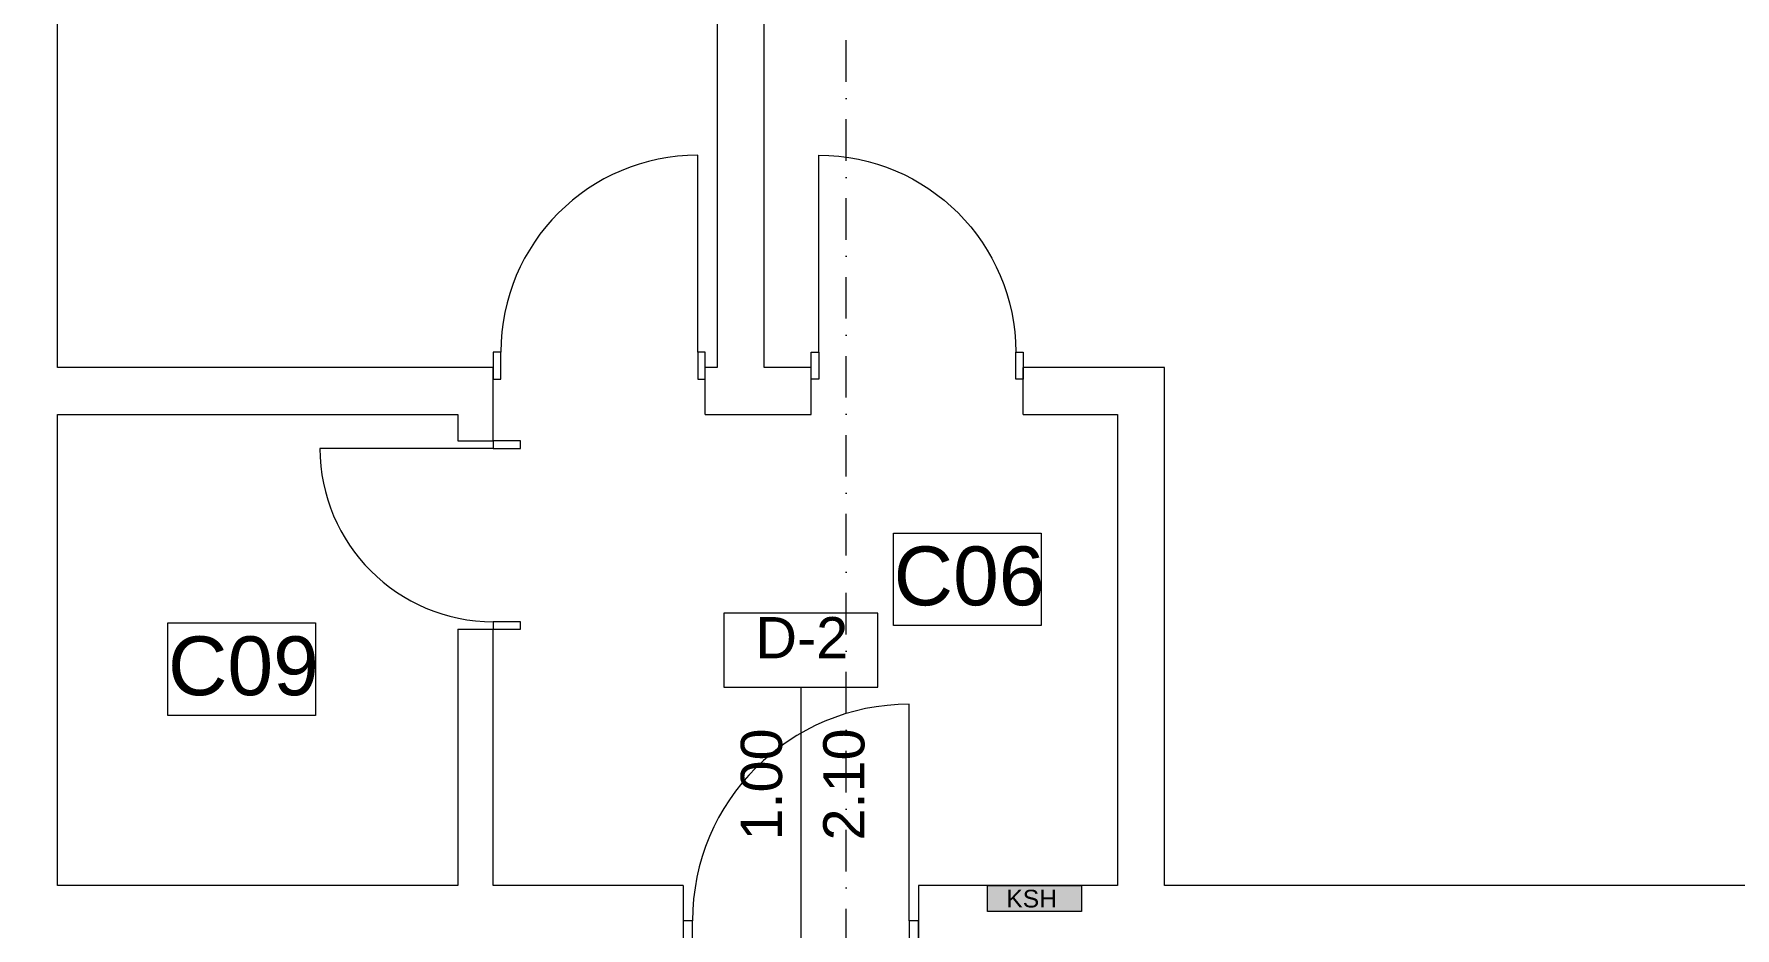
# Model space of a CAD drawing. Header units: feet. Extents: x 2566339 to 2624673, y -124111 to -81443.
# Drawn here: x 2584432 to 2591654, y -99939 to -96144 of the extents above; entities that cross this region are included whole.
import ezdxf
from ezdxf.enums import TextEntityAlignment as Align

# ---------------------------------------------------------------- set-up
doc = ezdxf.new("R2010")
doc.units = ezdxf.units.FT
doc.header["$MEASUREMENT"] = 0
doc.linetypes.add('Dot & Dashed', pattern=[335.138881, 176.388884, -88.194442, 0, -70.555556])
for name, color, linetype, lineweight in [('ARCHICAD Door Markers_Pen_No__60', 230, 'Continuous', 5), ('ARCHICAD Doors_Pen_No__1', 7, 'Continuous', 5), ('ARCHICAD Doors_Pen_No__60', 230, 'Continuous', 5), ('Exterior walls_Pen_No__1', 7, 'Continuous', 5), ('Exterior walls_Pen_No__20', 1, 'Continuous', 5), ('Text blocks_Pen_No__1', 7, 'Continuous', 5), ('Text blocks_Pen_No__2', 8, 'Continuous', 5)]:
    doc.layers.add(name, color=color, linetype=linetype, lineweight=lineweight)
doc.layers.add('Exterior walls', color=7, linetype='Continuous')
doc.layers.add('Exterior walls_Pen_No__65', color=7, linetype='Continuous', lineweight=5, true_color=0x80c2ff)
doc.styles.add('GENERATED_STYLE_1', font='arial.ttf')

# ---------------------------------------------------------------- blocks, each defined once
blk = doc.blocks.new('Storefront with Transom 22_4')
at = {"layer": 'ARCHICAD Doors_Pen_No__60', "color": 230, "linetype": 'Continuous', "lineweight": 5}
for p, q in [((460, 0), (460, 920)), ((-500, 150), (-500, 0)), ((500, 150), (500, 0)), ((-500, 0), (-500, -80)), ((-460, 0), (-500, 0)), ((-500, 0), (-500, -80)), ((-500, 0), (-500, -80)), ((-460, -80), (-460, 0)), ((460, 0), (460, -80)), ((500, 0), (460, 0)), ((500, -80), (500, 0)), ((500, 0), (500, -80)), ((500, 0), (500, -80)), ((-500, -80), (-460, -80)), ((-500, -80), (-500, -100)), ((460, -80), (500, -80)), ((500, -80), (500, -100))]:
    blk.add_line(p, q, dxfattribs=at)
blk.add_arc((460, 0), 920, 90, 180, dxfattribs=at)
blk = doc.blocks.new('D Marker 22_2')
at = {"layer": 'ARCHICAD Door Markers_Pen_No__60', "color": 230, "linetype": 'Continuous', "lineweight": 5}
for p, q in [((0, -1092.9), (0, 300)), ((-327.2, -1092.9), (-327.2, -1407.1)), ((327.2, -1092.9), (-327.2, -1092.9)), ((327.2, -1407.1), (327.2, -1092.9)), ((-327.2, -1407.1), (327.2, -1407.1))]:
    blk.add_line(p, q, dxfattribs=at)
at = {"layer": 'ARCHICAD Door Markers_Pen_No__60', "color": 230, "lineweight": 5, "style": 'GENERATED_STYLE_1'}
for tag, rotation, p in [('AC_MarkerText_3', 270, (-322.5, -327.3)), ('A', 270, (27.5, -327.3)), ('AC_MarkerText_1', 180, (192.8, -1042.5))]:
    blk.add_attdef(tag, text='', height=175, rotation=rotation, dxfattribs=at).set_placement(p, align=Align.BOTTOM_LEFT)
blk = doc.blocks.new('Wall_35', base_point=(2595132.3, -100009.2))
at = {"layer": 'Exterior walls_Pen_No__1', "color": 7, "linetype": 'Continuous', "lineweight": 5}
for p, q in [((2587188.1, -99759.2), (2587188.1, -99909.2)), ((2588188.1, -99759.2), (2588188.1, -99909.2)), ((2587188.1, -99909.2), (2587188.1, -99989.2)), ((2588188.1, -99909.2), (2588188.1, -99989.2))]:
    blk.add_line(p, q, dxfattribs=at)
at = {"layer": 'Exterior walls_Pen_No__1', "color": 7, "linetype": 'Continuous', "lineweight": 5, "flags": 128}
for points in [[(2586232.3, -99759.2), (2584532.3, -99759.2)], [(2587188.1, -99759.2), (2586382.3, -99759.2)], [(2589032.3, -99759.2), (2588188.1, -99759.2)], [(2591832.3, -99759.2), (2589232.3, -99759.2)]]:
    blk.add_lwpolyline(points, dxfattribs=at)
at = {"layer": 'ARCHICAD Door Markers_Pen_No__60', "color": 230, "linetype": 'Continuous', "lineweight": 5}
ref = blk.add_blockref('D Marker 22_2', (2587688.1, -100009.2), dxfattribs=dict(at, rotation=180))
ref.add_attrib('A', '1.00', dxfattribs={"color": 230, "lineweight": 5, "height": 175, "rotation": 90, "style": 'GENERATED_STYLE_1'}).set_placement((2587660.6, -99567.7), align=Align.BOTTOM_LEFT)
ref.add_attrib('AC_MarkerText_1', 'D-2', dxfattribs={"color": 230, "lineweight": 5, "height": 175, "rotation": 360, "style": 'GENERATED_STYLE_1'}).set_placement((2587495.3, -98846.7), align=Align.BOTTOM_LEFT)
ref.add_attrib('AC_MarkerText_3', '2.10', dxfattribs={"color": 230, "lineweight": 5, "height": 175, "rotation": 90, "style": 'GENERATED_STYLE_1'}).set_placement((2588010.6, -99567.7), align=Align.BOTTOM_LEFT)
at = {"layer": 'ARCHICAD Doors_Pen_No__60', "color": 230, "linetype": 'Continuous', "lineweight": 5, "zscale": 1000}
blk.add_blockref('Storefront with Transom 22_4', (2587688.1, -99909.2), dxfattribs=at)
blk = doc.blocks.new('Wall_38', base_point=(2584532.3, -100009.2))
at = {"layer": 'Exterior walls_Pen_No__1', "color": 7, "linetype": 'Continuous', "lineweight": 5, "flags": 128}
for points in [[(2584332.3, -93559.2), (2584332.3, -97559.2)], [(2584532.3, -97559.2), (2584532.3, -93559.2)], [(2584332.3, -97759.2), (2584332.3, -99759.2)], [(2584532.3, -99759.2), (2584532.3, -97759.2)]]:
    blk.add_lwpolyline(points, dxfattribs=at)
blk = doc.blocks.new('Entrance Door 22_3')
at = {"layer": 'ARCHICAD Doors_Pen_No__1', "color": 7, "linetype": 'Continuous', "lineweight": 5}
for p, q in [((418, 0), (418, 836)), ((-418, 0), (-450, 0)), ((-450, 0), (-450, -115)), ((-418, -115), (-418, 0)), ((450, 0), (418, 0)), ((418, 0), (418, -115)), ((450, -115), (450, 0)), ((-450, -115), (-450, -65)), ((-450, -115), (-450, -65)), ((450, -115), (450, -65)), ((450, -115), (450, -65)), ((-450, -115), (-418, -115)), ((-450, -265), (-450, -115)), ((418, -115), (450, -115)), ((450, -265), (450, -115))]:
    blk.add_line(p, q, dxfattribs=at)
blk.add_arc((418, 0), 836, 90, 180, dxfattribs=at)
blk = doc.blocks.new('Wall_39', base_point=(2584532.3, -97759.2))
at = {"layer": 'Exterior walls_Pen_No__1', "color": 7, "linetype": 'Continuous', "lineweight": 5}
for p, q in [((2586382.3, -97609.2), (2586382.3, -97559.2)), ((2587282.3, -97609.2), (2587282.3, -97559.2)), ((2587732.3, -97609.2), (2587732.3, -97559.2)), ((2588632.3, -97609.2), (2588632.3, -97559.2)), ((2586382.3, -97759.2), (2586382.3, -97609.2)), ((2587282.3, -97759.2), (2587282.3, -97609.2)), ((2587732.3, -97759.2), (2587732.3, -97609.2)), ((2588632.3, -97759.2), (2588632.3, -97609.2))]:
    blk.add_line(p, q, dxfattribs=at)
at = {"layer": 'Exterior walls_Pen_No__1', "color": 7, "linetype": 'Continuous', "lineweight": 5, "flags": 128}
for points in [[(2586382.3, -97559.2), (2584532.3, -97559.2)], [(2587332.3, -97559.2), (2587282.3, -97559.2)], [(2587732.3, -97559.2), (2587532.3, -97559.2)], [(2589232.3, -97559.2), (2588632.3, -97559.2)], [(2584532.3, -97759.2), (2586232.3, -97759.2)], [(2587282.3, -97759.2), (2587732.3, -97759.2)], [(2588632.3, -97759.2), (2589032.3, -97759.2)]]:
    blk.add_lwpolyline(points, dxfattribs=at)
at = {"layer": 'ARCHICAD Doors_Pen_No__1', "color": 7, "linetype": 'Continuous', "lineweight": 5, "zscale": 1000}
blk.add_blockref('Entrance Door 22_3', (2586832.3, -97494.2), dxfattribs=at)
at = {"layer": 'ARCHICAD Doors_Pen_No__1', "color": 7, "linetype": 'Continuous', "lineweight": 5, "xscale": -1, "zscale": 1000}
blk.add_blockref('Entrance Door 22_3', (2588182.3, -97494.2), dxfattribs=at)
blk = doc.blocks.new('Wall_40', base_point=(2589032.3, -97759.2))
at = {"layer": 'Exterior walls_Pen_No__1', "color": 7, "linetype": 'Continuous', "lineweight": 5, "flags": 128}
for points in [[(2589232.3, -99759.2), (2589232.3, -97559.2)], [(2589032.3, -97759.2), (2589032.3, -99759.2)]]:
    blk.add_lwpolyline(points, dxfattribs=at)
blk = doc.blocks.new('Wall_41', base_point=(2587532.3, -97759.2))
at = {"layer": 'Exterior walls_Pen_No__1', "color": 7, "linetype": 'Continuous', "lineweight": 5, "flags": 128}
for points in [[(2587332.3, -94859.2), (2587332.3, -97559.2)], [(2587532.3, -97559.2), (2587532.3, -94859.2)]]:
    blk.add_lwpolyline(points, dxfattribs=at)
blk = doc.blocks.new('Entrance Door 22_5')
at = {"layer": 'ARCHICAD Doors_Pen_No__1', "color": 7, "linetype": 'Continuous', "lineweight": 5}
for p, q in [((368, 0), (368, 736)), ((-400, 150), (-400, 0)), ((400, 150), (400, 0)), ((-368, 0), (-400, 0)), ((-400, 0), (-400, -115)), ((-368, -115), (-368, 0)), ((400, 0), (368, 0)), ((368, 0), (368, -115)), ((400, -115), (400, 0)), ((-400, -115), (-368, -115)), ((368, -115), (400, -115))]:
    blk.add_line(p, q, dxfattribs=at)
blk.add_arc((368, 0), 736, 90, 180, dxfattribs=at)
blk = doc.blocks.new('Wall_47', base_point=(2586232.3, -97759.2))
at = {"layer": 'Exterior walls_Pen_No__1', "color": 7, "linetype": 'Continuous', "lineweight": 5}
for p, q in [((2586232.3, -97870.7), (2586382.3, -97870.7)), ((2586232.3, -98670.7), (2586382.3, -98670.7))]:
    blk.add_line(p, q, dxfattribs=at)
at = {"layer": 'Exterior walls_Pen_No__1', "color": 7, "linetype": 'Continuous', "lineweight": 5, "flags": 128}
for points in [[(2586232.3, -97759.2), (2586232.3, -97870.7)], [(2586382.3, -97870.7), (2586382.3, -97759.2)], [(2586232.3, -98670.7), (2586232.3, -99759.2)], [(2586382.3, -99759.2), (2586382.3, -98670.7)]]:
    blk.add_lwpolyline(points, dxfattribs=at)
at = {"layer": 'ARCHICAD Doors_Pen_No__1', "color": 7, "linetype": 'Continuous', "lineweight": 5, "zscale": 1000, "rotation": 90}
blk.add_blockref('Entrance Door 22_5', (2586382.3, -98270.7), dxfattribs=at)

msp = doc.modelspace()

# ---------------------------------------------------------------- hatches: boundary and pattern name
at = {"layer": 'Exterior walls_Pen_No__65', "linetype": 'Continuous', "lineweight": 5, "true_color": 0x80c2ff}
msp.add_hatch(color=151, dxfattribs=at).paths.add_polyline_path([(2588479.934, -99869.236), (2588479.934, -99759.236), (2588879.934, -99759.236), (2588879.934, -99869.236)])

# ---------------------------------------------------------------- linework, layer by layer
at = {"layer": 'Exterior walls_Pen_No__1', "color": 7, "linetype": 'Continuous', "lineweight": 5, "flags": 128}
msp.add_lwpolyline([(2588479.934, -99869.236), (2588479.934, -99759.236), (2588879.934, -99759.236), (2588879.934, -99869.236)], close=True, dxfattribs=at)
at = {"layer": 'Exterior walls_Pen_No__20', "color": 1, "linetype": 'Dot & Dashed', "lineweight": 5}
msp.add_line((2587881.214, -111432.096), (2587881.214, -91812.772), dxfattribs=at)
at = {"layer": 'Text blocks_Pen_No__2', "color": 8, "linetype": 'Continuous', "lineweight": 5, "flags": 128}
for points in [[(2588082.183, -98262.232), (2588708.469, -98262.232), (2588708.469, -98655.09), (2588082.183, -98655.09)], [(2585001.107, -98643.944), (2585627.393, -98643.944), (2585627.393, -99036.802), (2585001.107, -99036.802)]]:
    msp.add_lwpolyline(points, close=True, dxfattribs=at)

# ---------------------------------------------------------------- block references
at = {"layer": 'Exterior walls', "color": 7, "lineweight": 5}
for name, p in [('Wall_38', (2584532.326, -100009.236)), ('Wall_41', (2587532.326, -97759.236)), ('Wall_39', (2584532.326, -97759.236)), ('Wall_40', (2589032.326, -97759.236)), ('Wall_47', (2586232.326, -97759.236)), ('Wall_35', (2595132.326, -100009.236))]:
    msp.add_blockref(name, p, dxfattribs=at)

# ---------------------------------------------------------------- texts
at = {"layer": 'Text blocks_Pen_No__1', "color": 7, "linetype": 'Continuous', "lineweight": 5, "insert": (2588668.011, -99777.059), "char_height": 75, "attachment_point": 2, "style": 'GENERATED_STYLE_1'}
msp.add_mtext('\\A1;KSH', dxfattribs=at)
at = {"layer": 'Text blocks_Pen_No__2', "color": 8, "linetype": 'Continuous', "lineweight": 5, "char_height": 250, "attachment_point": 1, "style": 'GENERATED_STYLE_1'}
for s, insert in [('\\A1;C06', (2588082.183, -98319.375)), ('\\A1;C09', (2585001.107, -98701.087))]:
    msp.add_mtext(s, dxfattribs=dict(at, insert=insert))

doc.saveas('drawing.dxf')
